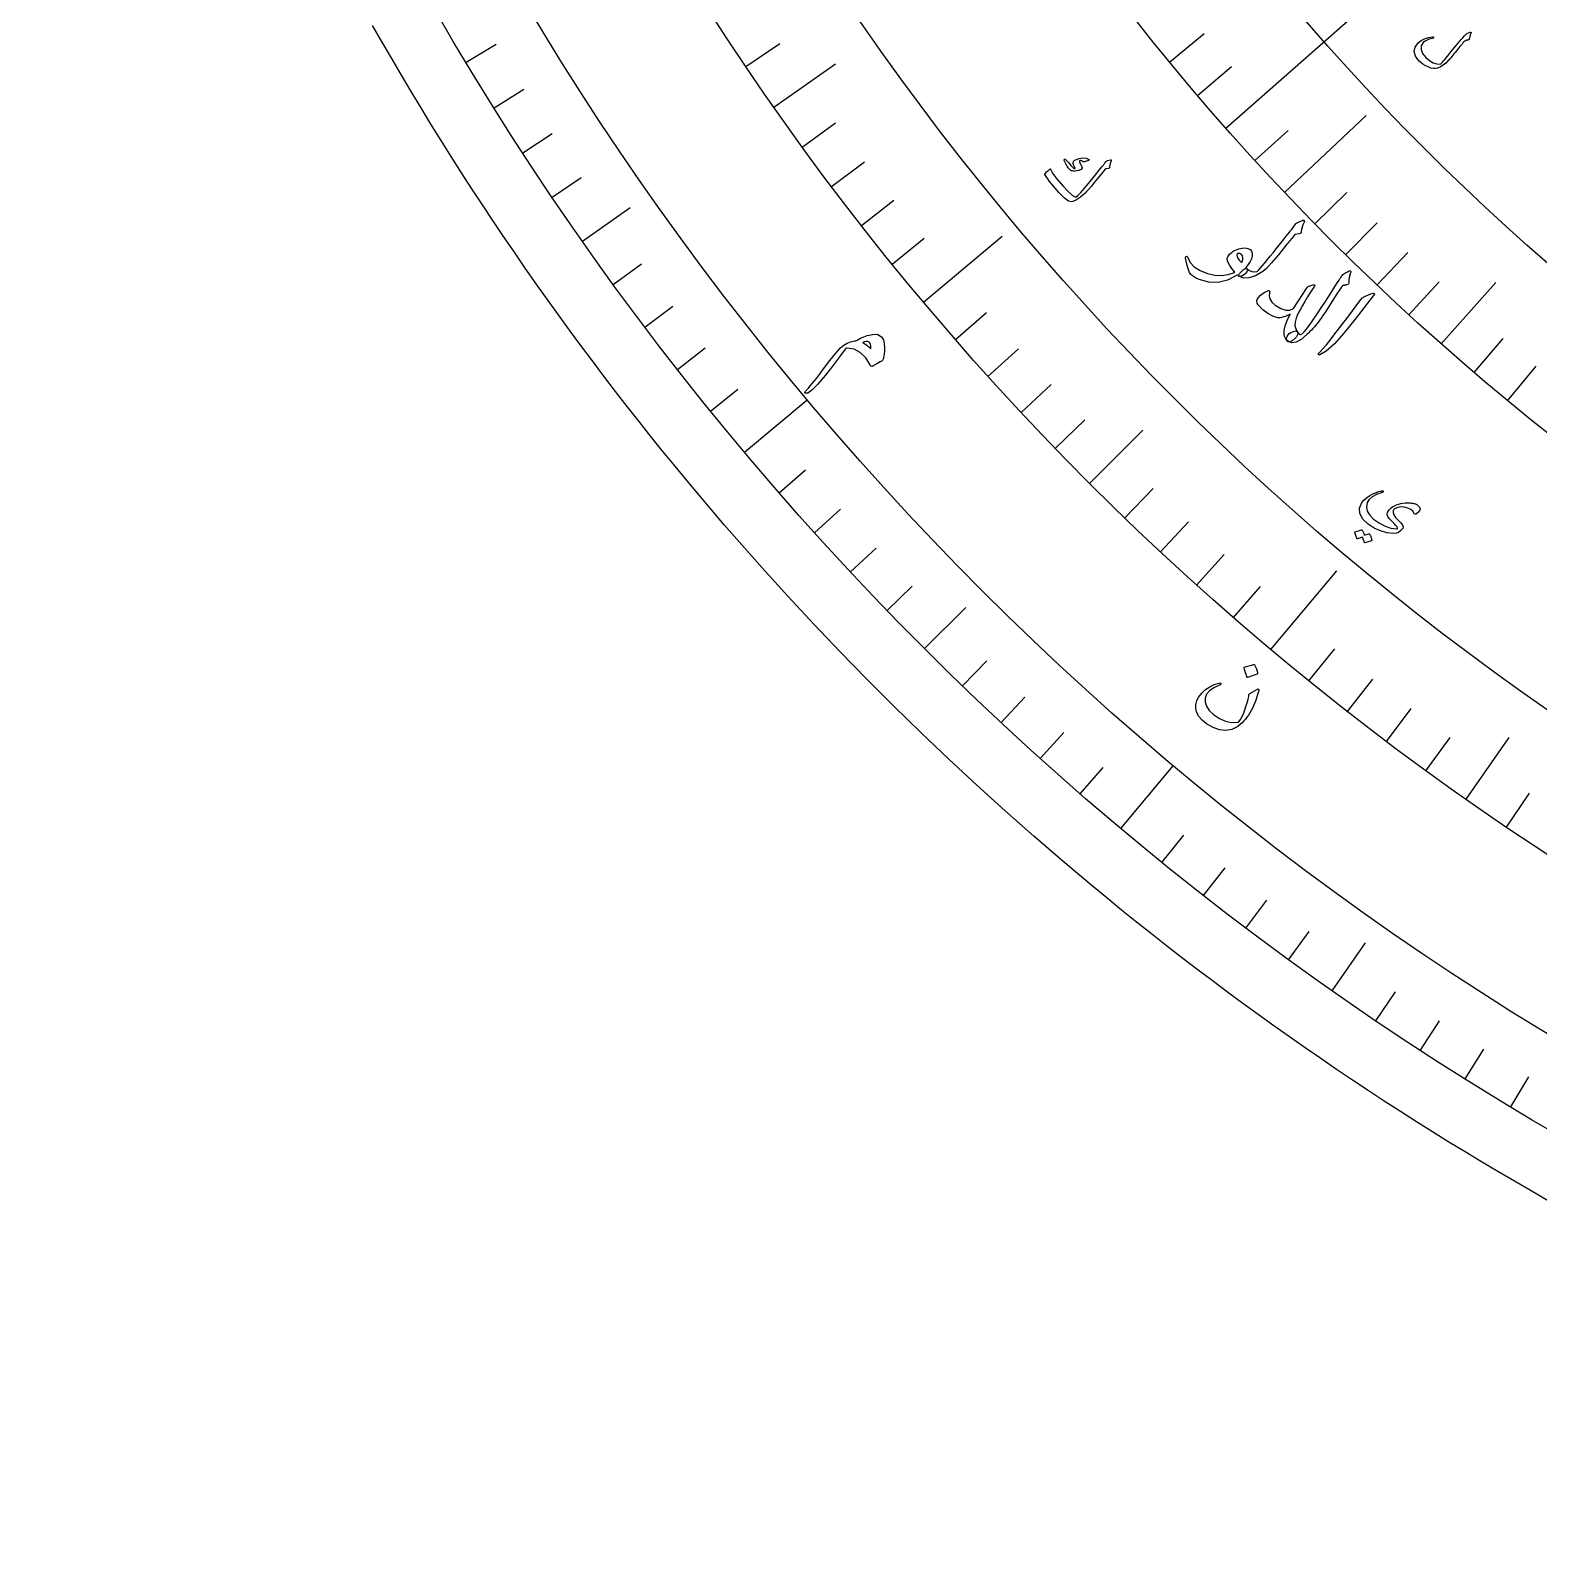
# Model space of a CAD drawing. Header units: millimetres. Extents: x -68 to 68, y -68 to 87.
# Drawn here: x -66.15 to -33.46, y -66.15 to -33.38 of the extents above; entities that cross this region are included whole.
import ezdxf

# ---------------------------------------------------------------- set-up
doc = ezdxf.new("R2010")
doc.units = ezdxf.units.MM
for name, color, linetype in [('CUT_OUTER', 1, 'Continuous'), ('ENGRAVE', 7, 'Continuous'), ('ENGRAVE_FINE', 8, 'Continuous'), ('TEXT', 5, 'Continuous')]:
    doc.layers.add(name, color=color, linetype=linetype)

msp = doc.modelspace()

# ---------------------------------------------------------------- linework, layer by layer
at = {"layer": 'CUT_OUTER'}
msp.add_lwpolyline([(-33.2706, -58.7309), (-33.6304, -58.5256), (-33.9888, -58.3182), (-34.346, -58.1085), (-34.7019, -57.8967), (-35.0565, -57.6827), (-35.4098, -57.4665), (-35.7617, -57.2481), (-36.1123, -57.0276), (-36.4616, -56.805), (-36.8094, -56.5802), (-37.1559, -56.3532), (-37.501, -56.1242), (-37.8447, -55.893), (-38.1869, -55.6598), (-38.5277, -55.4244), (-38.8671, -55.187), (-39.2049, -54.9475), (-39.5414, -54.7059), (-39.8763, -54.4622), (-40.2097, -54.2165), (-40.5416, -53.9688), (-40.872, -53.719), (-41.2008, -53.4672), (-41.5281, -53.2134), (-41.8539, -52.9576), (-42.178, -52.6998), (-42.5006, -52.44), (-42.8215, -52.1782), (-43.1409, -51.9145), (-43.4586, -51.6488), (-43.7747, -51.3812), (-44.0892, -51.1116), (-44.402, -50.8401), (-44.7131, -50.5667), (-45.0225, -50.2914), (-45.3302, -50.0142), (-45.6363, -49.7351), (-45.9406, -49.4542), (-46.2431, -49.1713), (-46.544, -48.8867), (-46.8431, -48.6002), (-47.1404, -48.3118), (-47.4359, -48.0217), (-47.7297, -47.7297), (-48.0217, -47.4359), (-48.3118, -47.1404), (-48.6002, -46.8431), (-48.8867, -46.544), (-49.1713, -46.2431), (-49.4542, -45.9406), (-49.7351, -45.6363), (-50.0142, -45.3302), (-50.2914, -45.0225), (-50.5667, -44.7131), (-50.8401, -44.402), (-51.1116, -44.0892), (-51.3812, -43.7747), (-51.6488, -43.4586), (-51.9145, -43.1409), (-52.1782, -42.8215), (-52.44, -42.5006), (-52.6998, -42.178), (-52.9576, -41.8539), (-53.2134, -41.5281), (-53.4672, -41.2008), (-53.719, -40.872), (-53.9688, -40.5416), (-54.2165, -40.2097), (-54.4622, -39.8763), (-54.7059, -39.5414), (-54.9475, -39.2049), (-55.187, -38.8671), (-55.4244, -38.5277), (-55.6598, -38.1869), (-55.893, -37.8447), (-56.1242, -37.501), (-56.3532, -37.1559), (-56.5802, -36.8094), (-56.805, -36.4616), (-57.0276, -36.1123), (-57.2481, -35.7617), (-57.4665, -35.4098), (-57.6827, -35.0565), (-57.8967, -34.7019), (-58.1085, -34.346), (-58.3182, -33.9888), (-58.5256, -33.6304), (-58.7309, -33.2706)], dxfattribs=at)
at = {"layer": 'ENGRAVE'}
for points in [[(-40.2424, -35.4995), (-34.1681, -30.1411)], [(-50.04, -35.0384), (-48.7019, -34.1014)], [(-38.9703, -36.8915), (-37.2056, -35.2209)], [(-54.1869, -37.9421), (-53.1502, -37.2161)], [(-46.7957, -39.2663), (-45.0894, -37.8345)], [(-35.5775, -40.1734), (-34.3961, -38.8394)], [(-50.6738, -42.5204), (-49.3165, -41.3815)], [(-43.1954, -43.1954), (-42.0403, -42.0403)], [(-39.2663, -46.7957), (-37.8345, -45.0894)], [(-46.7751, -46.7751), (-45.8802, -45.8802)], [(-35.0384, -50.04), (-34.1014, -48.7019)], [(-42.5204, -50.6738), (-41.3815, -49.3165)], [(-37.9421, -54.1869), (-37.2161, -53.1502)]]:
    msp.add_lwpolyline(points, dxfattribs=at)
for radius in [66.15, 66.15, 64.3781, 61.0875, 61.0875, 58.4888, 53.6625, 53.6625, 50.8275, 45.5625, 45.5625]:
    msp.add_circle((0, 0), radius, dxfattribs=at)
at = {"layer": 'ENGRAVE_FINE'}
for points in [[(-56.7016, -34.0698), (-56.0507, -33.6787)], [(-50.6438, -34.1597), (-49.9052, -33.6615)], [(-41.4638, -34.0649), (-40.7127, -33.4479)], [(-40.8595, -34.7874), (-40.1194, -34.1573)], [(-56.0984, -35.0542), (-55.4544, -34.6518)], [(-49.4208, -35.9063), (-48.7, -35.3826)], [(-55.4781, -36.0279), (-54.8412, -35.6143)], [(-39.6126, -36.2009), (-38.8951, -35.5452)], [(-48.7866, -36.7634), (-48.0751, -36.2272)], [(-54.8408, -36.9906), (-54.2113, -36.566)], [(-38.3156, -37.571), (-37.6216, -36.8904)], [(-48.1376, -37.6092), (-47.4355, -37.0607)], [(-37.6488, -38.2391), (-36.9669, -37.5465)], [(-47.4739, -38.4436), (-46.7815, -37.8829)], [(-36.9701, -38.8957), (-36.3004, -38.1912)], [(-53.5165, -38.882), (-52.9021, -38.4356)], [(-36.2796, -39.5406), (-35.6224, -38.8244)], [(-52.8297, -39.8101), (-52.2233, -39.3531)], [(-46.1033, -40.077), (-45.4309, -39.4925)], [(-52.1269, -40.726), (-51.5285, -40.2585)], [(-45.3969, -40.8755), (-44.7347, -40.2793)], [(-34.8642, -40.7941), (-34.2327, -40.0551)], [(-34.1397, -41.4023), (-33.5213, -40.6523)], [(-51.4082, -41.6295), (-50.8181, -41.1517)], [(-44.6766, -41.6616), (-44.0249, -41.0539)], [(-43.9427, -42.4349), (-43.3017, -41.816)], [(-49.924, -43.3983), (-49.3509, -42.9001)], [(-42.4349, -43.9427), (-41.816, -43.3017)], [(-49.159, -44.263), (-48.5947, -43.7549)], [(-41.6616, -44.6766), (-41.0539, -44.0249)], [(-48.379, -45.1142), (-47.8237, -44.5963)], [(-40.8755, -45.3969), (-40.2793, -44.7347)], [(-47.5843, -45.9517), (-47.0381, -45.4241)], [(-40.077, -46.1033), (-39.4925, -45.4309)], [(-38.4436, -47.4739), (-37.8829, -46.7815)], [(-45.9517, -47.5843), (-45.4241, -47.0381)], [(-37.6092, -48.1376), (-37.0607, -47.4355)], [(-45.1142, -48.379), (-44.5963, -47.8237)], [(-36.7634, -48.7866), (-36.2272, -48.0751)], [(-44.263, -49.159), (-43.7549, -48.5947)], [(-35.9063, -49.4208), (-35.3826, -48.7)], [(-43.3983, -49.924), (-42.9001, -49.3509)], [(-34.1597, -50.6438), (-33.6615, -49.9052)], [(-41.6295, -51.4082), (-41.1517, -50.8181)], [(-40.726, -52.1269), (-40.2585, -51.5285)], [(-39.8101, -52.8297), (-39.3531, -52.2233)], [(-38.882, -53.5165), (-38.4356, -52.9021)], [(-36.9906, -54.8408), (-36.566, -54.2113)], [(-36.0279, -55.4781), (-35.6143, -54.8412)], [(-35.0542, -56.0984), (-34.6518, -55.4544)], [(-34.0698, -56.7016), (-33.6787, -56.0507)]]:
    msp.add_lwpolyline(points, dxfattribs=at)
at = {"layer": 'TEXT'}
for points in [[(-34.9506, -33.4194), (-34.9454, -33.418), (-34.9407, -33.4182), (-34.9364, -33.4197), (-34.9326, -33.4228), (-34.9298, -33.4269), (-34.9288, -33.4317), (-34.9296, -33.4371), (-34.9321, -33.4431), (-34.9477, -33.4774), (-34.9592, -33.509), (-34.9666, -33.5381), (-34.9699, -33.5645), (-34.9718, -33.5732), (-34.977, -33.5802), (-34.9855, -33.5853), (-34.9973, -33.5887), (-35.0036, -33.5897), (-35.0097, -33.5907), (-35.0155, -33.5917), (-35.021, -33.5927), (-35.0262, -33.5936), (-35.0309, -33.5944), (-35.0353, -33.5951), (-35.0393, -33.5957), (-35.0463, -33.5969), (-35.0533, -33.5997), (-35.0604, -33.6042), (-35.0675, -33.6102), (-35.0853, -33.6297), (-35.1044, -33.6513), (-35.1248, -33.675), (-35.1466, -33.7006), (-35.1697, -33.7283), (-35.1943, -33.7579), (-35.2204, -33.7895), (-35.2479, -33.8229), (-35.2749, -33.8568), (-35.3005, -33.8884), (-35.3247, -33.9177), (-35.3475, -33.9448), (-35.3689, -33.9697), (-35.3889, -33.9927), (-35.4075, -34.0137), (-35.4247, -34.0327), (-35.478, -34.0866), (-35.534, -34.1318), (-35.5928, -34.1683), (-35.6545, -34.1961), (-35.6968, -34.2061), (-35.7454, -34.2053), (-35.8003, -34.1938), (-35.8615, -34.1715), (-35.9225, -34.1421), (-35.9757, -34.1105), (-36.0211, -34.0769), (-36.0587, -34.0411), (-36.1347, -33.9345), (-36.1628, -33.8335), (-36.1429, -33.7384), (-36.0753, -33.6491), (-36.0107, -33.5979), (-35.9371, -33.5587), (-35.8548, -33.5315), (-35.7636, -33.5161), (-35.7577, -33.5159), (-35.7529, -33.517), (-35.7492, -33.5194), (-35.7466, -33.5231), (-35.7447, -33.5278), (-35.744, -33.5321), (-35.7444, -33.5359), (-35.7461, -33.5393), (-35.7492, -33.5435), (-35.7531, -33.5469), (-35.7575, -33.5492), (-35.7626, -33.5506), (-35.8361, -33.5718), (-35.8949, -33.5938), (-35.939, -33.6169), (-35.9682, -33.641), (-36.0103, -33.7153), (-36.0141, -33.7944), (-35.9795, -33.8783), (-35.9065, -33.9669), (-35.8274, -34.0341), (-35.7482, -34.0799), (-35.6691, -34.1041), (-35.5901, -34.1069), (-35.5717, -34.0876), (-35.5507, -34.0646), (-35.527, -34.0379), (-35.5007, -34.0075), (-35.4717, -33.9732), (-35.4401, -33.9349), (-35.4058, -33.8927), (-35.3688, -33.8465), (-35.3302, -33.7994), (-35.2921, -33.7531), (-35.2543, -33.7079), (-35.2169, -33.6635), (-35.1799, -33.6202), (-35.1432, -33.578), (-35.1068, -33.5368), (-35.0707, -33.4967), (-35.0373, -33.4566), (-35.0329, -33.4527), (-35.0283, -33.4495), (-35.0236, -33.447), (-35.0188, -33.4451)], [(-42.7283, -36.2049), (-42.736, -36.2236), (-42.7428, -36.242), (-42.7485, -36.2601), (-42.7532, -36.2779), (-42.7569, -36.2955), (-42.7595, -36.3129), (-42.7609, -36.3303), (-42.7612, -36.3475), (-42.7629, -36.3554), (-42.7675, -36.3614), (-42.775, -36.3657), (-42.7855, -36.3681), (-42.8431, -36.378), (-42.8491, -36.3793), (-42.854, -36.3807), (-42.8577, -36.3822), (-42.8602, -36.3838), (-42.9462, -36.4926), (-43.0244, -36.5902), (-43.0949, -36.6768), (-43.1576, -36.7522), (-43.2126, -36.8163), (-43.2599, -36.869), (-43.2995, -36.9102), (-43.3315, -36.9398), (-43.394, -36.9931), (-43.4148, -37.0089), (-43.4364, -37.0238), (-43.459, -37.0378), (-43.4824, -37.0509), (-43.5069, -37.063), (-43.5323, -37.0741), (-43.5589, -37.0841), (-43.5864, -37.093), (-43.6495, -37.0801), (-43.7424, -37.0122), (-43.8647, -36.8891), (-44.0161, -36.7105), (-44.061, -36.6527), (-44.101, -36.598), (-44.1361, -36.5464), (-44.1664, -36.498), (-44.168, -36.4926), (-44.1678, -36.4877), (-44.1659, -36.4832), (-44.1623, -36.4793), (-44.1435, -36.4617), (-44.1262, -36.4459), (-44.1105, -36.4318), (-44.0965, -36.4194), (-44.0838, -36.4086), (-44.0723, -36.3992), (-44.0622, -36.3913), (-44.0533, -36.3848), (-44.048, -36.3815), (-44.044, -36.381), (-44.041, -36.3833), (-44.0393, -36.3886), (-44.0234, -36.4264), (-43.9978, -36.4709), (-43.9625, -36.5222), (-43.9174, -36.5801), (-43.7768, -36.7481), (-43.6585, -36.8725), (-43.5629, -36.9535), (-43.4902, -36.9913), (-43.4514, -36.9582), (-43.3875, -36.8902), (-43.2984, -36.7874), (-43.184, -36.65), (-43.0703, -36.5114), (-42.9846, -36.4063), (-42.9268, -36.3345), (-42.8972, -36.296), (-42.8894, -36.2852), (-42.882, -36.275), (-42.8752, -36.2656), (-42.8688, -36.2569), (-42.8631, -36.2489), (-42.858, -36.2418), (-42.8536, -36.2355), (-42.8498, -36.23), (-42.8411, -36.2188), (-42.8312, -36.2099), (-42.8202, -36.2033), (-42.808, -36.1989), (-42.7392, -36.1817), (-42.7342, -36.1809), (-42.7303, -36.1812), (-42.7273, -36.1826), (-42.7253, -36.1851), (-42.7245, -36.1895), (-42.7247, -36.1943), (-42.726, -36.1994), (-42.7283, -36.2049)], [(-43.209, -36.1755), (-43.2073, -36.1782), (-43.2066, -36.181), (-43.2067, -36.1841), (-43.2078, -36.1874), (-43.2094, -36.1896), (-43.2114, -36.1916), (-43.2139, -36.1934), (-43.2168, -36.195), (-43.3073, -36.2253), (-43.3169, -36.2278), (-43.3251, -36.2288), (-43.3318, -36.2283), (-43.337, -36.2263), (-43.355, -36.2142), (-43.3724, -36.2056), (-43.3892, -36.2006), (-43.4056, -36.1992), (-43.4117, -36.2013), (-43.4147, -36.2078), (-43.4145, -36.2188), (-43.4112, -36.2342), (-43.4078, -36.2434), (-43.4039, -36.2528), (-43.3997, -36.2622), (-43.3952, -36.2717), (-43.3902, -36.2815), (-43.3847, -36.2914), (-43.3787, -36.3017), (-43.3723, -36.3122), (-43.3587, -36.3559), (-43.3779, -36.3897), (-43.4298, -36.4134), (-43.5145, -36.427), (-43.543, -36.4271), (-43.5675, -36.4244), (-43.588, -36.419), (-43.6045, -36.4108), (-43.6194, -36.399), (-43.6371, -36.3803), (-43.6575, -36.3546), (-43.6807, -36.322), (-43.6922, -36.3051), (-43.7025, -36.2885), (-43.7117, -36.2724), (-43.7197, -36.2567), (-43.7268, -36.2415), (-43.7332, -36.2272), (-43.739, -36.2137), (-43.7441, -36.201), (-43.7457, -36.1919), (-43.7454, -36.1842), (-43.7432, -36.1779), (-43.739, -36.1729), (-43.7333, -36.1695), (-43.7276, -36.1689), (-43.7221, -36.1711), (-43.7167, -36.1762), (-43.7007, -36.1931), (-43.6828, -36.2125), (-43.6631, -36.2345), (-43.6415, -36.259), (-43.6012, -36.3047), (-43.5679, -36.3389), (-43.5417, -36.3616), (-43.5226, -36.3728), (-43.5194, -36.3736), (-43.5164, -36.3731), (-43.5138, -36.3712), (-43.5115, -36.3679), (-43.5106, -36.3652), (-43.5106, -36.3617), (-43.5117, -36.3574), (-43.5136, -36.3523), (-43.5356, -36.3076), (-43.544, -36.2883), (-43.5493, -36.2702), (-43.5514, -36.2533), (-43.5504, -36.2375), (-43.5467, -36.2219), (-43.5403, -36.209), (-43.5309, -36.1989), (-43.5187, -36.1916), (-43.4265, -36.1544), (-43.3441, -36.1393), (-43.2717, -36.1463), (-43.209, -36.1755)], [(-38.6992, -37.5455), (-38.6569, -37.5284), (-38.6236, -37.5145), (-38.5992, -37.5041), (-38.5838, -37.497), (-38.5734, -37.493), (-38.5642, -37.492), (-38.5562, -37.494), (-38.5494, -37.4989), (-38.5441, -37.5067), (-38.5422, -37.5156), (-38.5437, -37.5257), (-38.5486, -37.5368), (-38.5737, -37.5907), (-38.592, -37.6436), (-38.6034, -37.6957), (-38.6079, -37.7469), (-38.6103, -37.7623), (-38.6185, -37.7741), (-38.6325, -37.7822), (-38.6523, -37.7867), (-38.7489, -37.8029), (-38.7719, -37.8307), (-38.7945, -37.8581), (-38.8167, -37.885), (-38.8383, -37.9115), (-38.8595, -37.9376), (-38.8803, -37.9631), (-38.9005, -37.9883), (-38.9203, -38.013), (-39.1036, -38.2416), (-39.2509, -38.4161), (-39.3625, -38.5364), (-39.4384, -38.6024), (-39.603, -38.6947), (-39.7441, -38.7428), (-39.8617, -38.7467), (-39.9557, -38.7063), (-39.9575, -38.7045), (-39.9593, -38.7026), (-39.9611, -38.7007), (-39.9629, -38.6988), (-39.9633, -38.6775), (-39.9462, -38.6472), (-39.9118, -38.6078), (-39.86, -38.5593), (-39.8395, -38.5428), (-39.8206, -38.5347), (-39.8035, -38.5352), (-39.7882, -38.5441), (-39.7328, -38.5823), (-39.6774, -38.6052), (-39.6221, -38.6125), (-39.5668, -38.6045), (-39.5295, -38.565), (-39.4881, -38.5191), (-39.4426, -38.4667), (-39.393, -38.4078), (-39.3395, -38.3429), (-39.282, -38.2721), (-39.2206, -38.1956), (-39.1554, -38.1134), (-39.0906, -38.0331), (-39.0326, -37.9609), (-38.9814, -37.8965), (-38.9368, -37.8401), (-38.8988, -37.7918), (-38.8671, -37.7519), (-38.8417, -37.7204), (-38.8227, -37.6973), (-38.7344, -37.5762), (-38.7245, -37.5655), (-38.7153, -37.5568), (-38.7069, -37.5501), (-38.6992, -37.5455)], [(-40.0125, -38.6886), (-40.2086, -38.7926), (-40.409, -38.842), (-40.6136, -38.8366), (-40.8223, -38.7761), (-40.8484, -38.7647), (-40.8735, -38.7527), (-40.8976, -38.7401), (-40.9206, -38.727), (-40.9423, -38.7134), (-40.9625, -38.6992), (-40.9811, -38.6845), (-40.9983, -38.6693), (-41.0315, -38.6224), (-41.0621, -38.5476), (-41.0898, -38.4449), (-41.1145, -38.3143), (-41.1152, -38.2985), (-41.1128, -38.2866), (-41.1073, -38.2785), (-41.0986, -38.2743), (-41.0891, -38.274), (-41.0811, -38.2778), (-41.0746, -38.2858), (-41.0696, -38.2978), (-41.0171, -38.4083), (-40.9274, -38.5036), (-40.8007, -38.5834), (-40.6371, -38.6474), (-40.4849, -38.6815), (-40.3373, -38.6885), (-40.1942, -38.6684), (-40.0558, -38.6213), (-40.0528, -38.6177), (-40.0511, -38.6141), (-40.0508, -38.6104), (-40.0519, -38.6067), (-40.1106, -38.5383), (-40.1562, -38.4758), (-40.1886, -38.4194), (-40.208, -38.3691), (-40.2114, -38.3191), (-40.1959, -38.271), (-40.1616, -38.2249), (-40.1085, -38.1806), (-40.1008, -38.1753), (-40.0929, -38.1702), (-40.0846, -38.1652), (-40.0759, -38.1603), (-40.0668, -38.1555), (-40.0571, -38.1505), (-40.0468, -38.1454), (-40.036, -38.1403), (-39.9614, -38.1113), (-39.8914, -38.0956), (-39.8262, -38.0933), (-39.7657, -38.1043), (-39.7162, -38.1274), (-39.684, -38.1613), (-39.6692, -38.2061), (-39.6718, -38.2618), (-39.689, -38.3251), (-39.7184, -38.3889), (-39.7599, -38.4531), (-39.8135, -38.5179), (-39.8099, -38.5215), (-39.8063, -38.5249), (-39.8026, -38.5281), (-39.799, -38.531), (-39.7954, -38.534), (-39.7918, -38.5371), (-39.7881, -38.5405), (-39.7845, -38.5441), (-39.775, -38.5593), (-39.7735, -38.5769), (-39.78, -38.5969), (-39.7947, -38.6193), (-39.8135, -38.641), (-39.8347, -38.6608), (-39.8581, -38.6788), (-39.8838, -38.6949), (-39.9083, -38.707), (-39.9281, -38.7133), (-39.9433, -38.7137), (-39.9539, -38.7082), (-39.9884, -38.6725), (-39.992, -38.6756), (-39.9972, -38.6792), (-40.0041, -38.6836), (-40.0125, -38.6886)], [(-39.8906, -38.397), (-39.8753, -38.3444), (-39.8719, -38.2996), (-39.8802, -38.2626), (-39.9004, -38.2334), (-39.9188, -38.2221), (-39.9381, -38.2147), (-39.9581, -38.2111), (-39.9788, -38.2114), (-39.9878, -38.2137), (-39.9946, -38.2193), (-39.9991, -38.2281), (-40.0014, -38.2402), (-39.9999, -38.2759), (-39.9846, -38.315), (-39.9555, -38.3577), (-39.9127, -38.4039), (-39.9073, -38.4076), (-39.9018, -38.4078), (-39.8962, -38.4042), (-39.8906, -38.397)], [(-37.582, -38.595), (-37.5701, -38.5893), (-37.5594, -38.5872), (-37.5501, -38.5888), (-37.5422, -38.594), (-37.5372, -38.6009), (-37.5349, -38.6092), (-37.5354, -38.619), (-37.5385, -38.6301), (-37.5591, -38.6835), (-37.5721, -38.7356), (-37.5776, -38.7864), (-37.5756, -38.8359), (-37.5777, -38.8549), (-37.5859, -38.8702), (-37.6002, -38.8818), (-37.6206, -38.8897), (-37.6325, -38.8927), (-37.6444, -38.8956), (-37.6565, -38.8983), (-37.6687, -38.901), (-37.6808, -38.9036), (-37.6929, -38.9063), (-37.7049, -38.9092), (-37.7167, -38.9121), (-37.7331, -38.9312), (-37.7734, -38.9898), (-37.8373, -39.0882), (-37.9249, -39.2264), (-37.9728, -39.3025), (-38.0181, -39.3736), (-38.0608, -39.4399), (-38.1009, -39.5012), (-38.1385, -39.5573), (-38.1735, -39.6081), (-38.2059, -39.6534), (-38.2358, -39.6933), (-38.2648, -39.7301), (-38.2945, -39.7663), (-38.3248, -39.8018), (-38.3559, -39.8366), (-38.3878, -39.8709), (-38.4206, -39.9048), (-38.4543, -39.9381), (-38.489, -39.9711), (-38.6131, -40.0739), (-38.7209, -40.1335), (-38.8122, -40.15), (-38.887, -40.1233), (-38.9134, -40.0991), (-38.9269, -40.072), (-38.9275, -40.0421), (-38.9152, -40.0093), (-38.8941, -39.9772), (-38.868, -39.9495), (-38.837, -39.9261), (-38.8012, -39.907), (-38.7643, -39.8929), (-38.7339, -39.8884), (-38.71, -39.8933), (-38.6926, -39.9077), (-38.6809, -39.9206), (-38.6705, -39.9322), (-38.6612, -39.9425), (-38.6531, -39.9514), (-38.6458, -39.9587), (-38.639, -39.9645), (-38.6327, -39.9687), (-38.6269, -39.9713), (-38.5916, -39.9517), (-38.5481, -39.9122), (-38.4962, -39.8529), (-38.436, -39.7737), (-38.4016, -39.7253), (-38.3629, -39.6692), (-38.3198, -39.6053), (-38.2724, -39.5337), (-38.2203, -39.4544), (-38.1633, -39.3674), (-38.1015, -39.2727), (-38.0348, -39.1703), (-37.9697, -39.0701), (-37.9125, -38.982), (-37.8635, -38.906), (-37.8225, -38.8419), (-37.7894, -38.79), (-37.7643, -38.7503), (-37.747, -38.7228), (-37.7376, -38.7075), (-37.7241, -38.6888), (-37.7069, -38.6714), (-37.6861, -38.6553), (-37.6617, -38.6404), (-37.6485, -38.6339), (-37.6363, -38.6276), (-37.625, -38.6216), (-37.6146, -38.6157), (-37.6051, -38.6102), (-37.5965, -38.6049), (-37.5888, -38.5998), (-37.582, -38.595)], [(-38.8907, -40.1234), (-38.9266, -40.0843), (-38.9532, -40.0455), (-38.9706, -40.0071), (-38.9787, -39.9692), (-38.9761, -39.8809), (-38.9543, -39.7784), (-38.9132, -39.6615), (-38.8528, -39.5304), (-38.9377, -39.5687), (-39.0097, -39.5941), (-39.0687, -39.6068), (-39.1149, -39.6068), (-39.2253, -39.5734), (-39.3335, -39.515), (-39.4392, -39.4318), (-39.5422, -39.3236), (-39.5649, -39.2866), (-39.5719, -39.2478), (-39.5631, -39.2074), (-39.5388, -39.1653), (-39.5019, -39.124), (-39.4559, -39.086), (-39.4007, -39.0512), (-39.3364, -39.0198), (-39.3266, -39.0165), (-39.3176, -39.0157), (-39.3092, -39.0175), (-39.3015, -39.0218), (-39.2942, -39.0297), (-39.2905, -39.0384), (-39.2905, -39.048), (-39.2942, -39.0586), (-39.3073, -39.1279), (-39.2913, -39.1964), (-39.2464, -39.2641), (-39.1723, -39.3309), (-39.052, -39.4059), (-38.9459, -39.4432), (-38.8542, -39.4429), (-38.7769, -39.4051), (-38.4959, -38.969), (-38.482, -38.95), (-38.4676, -38.935), (-38.4528, -38.9241), (-38.4376, -38.9173), (-38.3519, -38.8927), (-38.3403, -38.8898), (-38.3309, -38.8888), (-38.3239, -38.8896), (-38.3191, -38.8923), (-38.3167, -38.9001), (-38.3186, -38.911), (-38.3248, -38.9248), (-38.3353, -38.9417), (-38.408, -39.0521), (-38.4735, -39.1552), (-38.5319, -39.2509), (-38.5832, -39.3393), (-38.6277, -39.4201), (-38.6655, -39.4932), (-38.6967, -39.5584), (-38.7213, -39.6157), (-38.744, -39.6984), (-38.7464, -39.7749), (-38.7287, -39.8453), (-38.6907, -39.9095), (-38.6809, -39.9285), (-38.6797, -39.9508), (-38.6873, -39.9764), (-38.7035, -40.0053), (-38.7136, -40.0191), (-38.7243, -40.0325), (-38.7356, -40.0456), (-38.7474, -40.0583), (-38.7601, -40.0705), (-38.7739, -40.0819), (-38.7887, -40.0925), (-38.8045, -40.1022), (-38.8352, -40.1183), (-38.8597, -40.1272), (-38.8783, -40.1289), (-38.8907, -40.1234)], [(-37.1018, -39.0891), (-37.0512, -39.0709), (-37.0255, -39.0721), (-37.0247, -39.0926), (-37.0486, -39.1323), (-37.4422, -39.6338), (-37.6841, -39.9413), (-37.892, -40.1732), (-38.0661, -40.329), (-38.2067, -40.4088), (-38.2217, -40.412), (-38.2319, -40.4116), (-38.2374, -40.4078), (-38.2383, -40.4003), (-38.2363, -40.3916), (-38.2319, -40.3822), (-38.225, -40.372), (-38.2156, -40.3611), (-38.1384, -40.2796), (-38.0603, -40.1896), (-37.9813, -40.0911), (-37.9014, -39.9841), (-37.88, -39.9567), (-37.823, -39.8817), (-37.7303, -39.7594), (-37.6018, -39.5898), (-37.3194, -39.2112), (-37.3031, -39.1922), (-37.2863, -39.1764), (-37.269, -39.1638), (-37.2513, -39.1543)], [(-48.2624, -40.1077), (-48.2282, -40.0879), (-48.1935, -40.069), (-48.1581, -40.0511), (-48.1223, -40.034), (-48.0859, -40.0183), (-48.049, -40.0043), (-48.0116, -39.9921), (-47.9738, -39.9817), (-47.9011, -39.9678), (-47.8386, -39.9639), (-47.7864, -39.97), (-47.7444, -39.9863), (-47.6977, -40.0255), (-47.6647, -40.0841), (-47.6451, -40.162), (-47.639, -40.2593), (-47.6393, -40.2878), (-47.6404, -40.3162), (-47.6423, -40.3445), (-47.6452, -40.3728), (-47.6487, -40.4011), (-47.6529, -40.4296), (-47.6578, -40.4583), (-47.6633, -40.4871), (-47.6673, -40.5029), (-47.673, -40.5162), (-47.6805, -40.5269), (-47.6897, -40.5352), (-47.7329, -40.5611), (-47.7717, -40.5841), (-47.8061, -40.604), (-47.836, -40.621), (-47.8609, -40.6348), (-47.8806, -40.6452), (-47.8948, -40.6523), (-47.9037, -40.6561), (-47.917, -40.6579), (-47.9284, -40.6553), (-47.9379, -40.6483), (-47.9455, -40.637), (-48.0476, -40.4751), (-48.1655, -40.3589), (-48.2995, -40.2884), (-48.45, -40.2635), (-48.4645, -40.2651), (-48.477, -40.2692), (-48.4872, -40.2759), (-48.4953, -40.2853), (-48.594, -40.4236), (-48.6988, -40.565), (-48.8098, -40.7094), (-48.927, -40.8569), (-49.0896, -41.0492), (-49.2153, -41.1774), (-49.304, -41.2414), (-49.3559, -41.2411), (-49.3623, -41.2287), (-49.3603, -41.213), (-49.35, -41.194), (-49.3313, -41.1717), (-49.2893, -41.1287), (-49.2469, -41.0825), (-49.2039, -41.0331), (-49.1605, -40.9804), (-49.1165, -40.9249), (-49.0718, -40.8669), (-49.0265, -40.8063), (-48.9805, -40.7431), (-48.8257, -40.5318), (-48.6976, -40.3708), (-48.5965, -40.26), (-48.5223, -40.1992), (-48.4836, -40.1762), (-48.4464, -40.1566), (-48.4109, -40.1406), (-48.377, -40.1281), (-48.345, -40.1188), (-48.3153, -40.1122), (-48.2877, -40.1086), (-48.2624, -40.1077)], [(-48.1118, -40.1475), (-48.0901, -40.1589), (-48.0683, -40.1716), (-48.0462, -40.1858), (-48.0239, -40.2013), (-48.0016, -40.2182), (-47.9792, -40.2362), (-47.9568, -40.2554), (-47.9344, -40.2758), (-47.9369, -40.2228), (-47.9443, -40.1815), (-47.9566, -40.1519), (-47.9738, -40.1339), (-48.0039, -40.1206), (-48.0369, -40.1184), (-48.0728, -40.1274), (-48.1118, -40.1475)], [(-36.16, -43.8453), (-36.1902, -43.7969), (-36.2362, -43.7579), (-36.2982, -43.7282), (-36.376, -43.7077), (-36.4324, -43.703), (-36.4869, -43.7081), (-36.5395, -43.7229), (-36.5902, -43.7474), (-36.5985, -43.7538), (-36.6056, -43.7619), (-36.6112, -43.7716), (-36.6156, -43.783), (-36.6181, -43.8276), (-36.6011, -43.877), (-36.5645, -43.9312), (-36.5083, -43.9902), (-36.4522, -44.0477), (-36.4173, -44.0966), (-36.4036, -44.1368), (-36.4112, -44.1685), (-36.4489, -44.2167), (-36.4929, -44.251), (-36.5433, -44.2714), (-36.5999, -44.2779), (-36.7512, -44.2632), (-36.8946, -44.2255), (-37.0299, -44.165), (-37.157, -44.0815), (-37.2756, -43.9664), (-37.3378, -43.8492), (-37.3437, -43.7302), (-37.2933, -43.6095), (-37.2507, -43.5561), (-37.1949, -43.5061), (-37.1261, -43.4596), (-37.0443, -43.4165), (-37.0197, -43.406), (-36.9955, -43.3964), (-36.9715, -43.3876), (-36.9479, -43.3797), (-36.9244, -43.3725), (-36.901, -43.3662), (-36.8775, -43.3607), (-36.8541, -43.356), (-36.843, -43.3552), (-36.8356, -43.3575), (-36.8317, -43.3626), (-36.8315, -43.3708), (-36.8341, -43.3785), (-36.8384, -43.3847), (-36.8445, -43.3895), (-36.8523, -43.3927), (-36.9768, -43.4327), (-37.0729, -43.4824), (-37.1406, -43.542), (-37.1798, -43.6116), (-37.1956, -43.7066), (-37.1778, -43.7982), (-37.1265, -43.8862), (-37.0414, -43.9706), (-36.9165, -44.0598), (-36.7909, -44.1243), (-36.6646, -44.164), (-36.5379, -44.179), (-36.5292, -44.1786), (-36.5236, -44.1756), (-36.5211, -44.1701), (-36.5217, -44.162), (-36.5322, -44.1392), (-36.5565, -44.107), (-36.5948, -44.0655), (-36.6468, -44.0146), (-36.6977, -43.9605), (-36.73, -43.9113), (-36.7438, -43.8673), (-36.739, -43.8283), (-36.7217, -43.7924), (-36.6978, -43.7595), (-36.6671, -43.7299), (-36.6298, -43.7033), (-36.5452, -43.6606), (-36.4541, -43.6323), (-36.3564, -43.6184), (-36.2521, -43.6189), (-36.2257, -43.6204), (-36.201, -43.6232), (-36.1782, -43.6272), (-36.1572, -43.6323), (-36.138, -43.6386), (-36.1206, -43.6457), (-36.1051, -43.6538), (-36.0915, -43.6628), (-36.0463, -43.7078), (-36.034, -43.7542), (-36.0547, -43.8019), (-36.1083, -43.851), (-36.1266, -43.861), (-36.1413, -43.8634), (-36.1525, -43.8582), (-36.16, -43.8453)], [(-37.1415, -44.2873), (-37.1385, -44.2871), (-37.1354, -44.288), (-37.1322, -44.2902), (-37.1289, -44.2935), (-37.1201, -44.309), (-37.112, -44.3246), (-37.1048, -44.3404), (-37.0983, -44.3563), (-37.0927, -44.3725), (-37.0878, -44.3891), (-37.0837, -44.4062), (-37.0804, -44.4237), (-37.0806, -44.428), (-37.082, -44.4316), (-37.0847, -44.4344), (-37.0888, -44.4364), (-37.2332, -44.4817), (-37.236, -44.4815), (-37.2386, -44.4794), (-37.2408, -44.4753), (-37.2429, -44.4692), (-37.2437, -44.4645), (-37.2457, -44.4573), (-37.2487, -44.4478), (-37.2527, -44.4358), (-37.2578, -44.4214), (-37.264, -44.4042), (-37.2713, -44.3844), (-37.2796, -44.3618), (-37.3929, -44.3958), (-37.3971, -44.3962), (-37.4005, -44.3943), (-37.4031, -44.39), (-37.4049, -44.3835), (-37.4064, -44.3778), (-37.4089, -44.3691), (-37.4125, -44.3573), (-37.4171, -44.3424), (-37.423, -44.3244), (-37.4301, -44.303), (-37.4386, -44.2782), (-37.4485, -44.2501), (-37.4489, -44.2464), (-37.4482, -44.2438), (-37.4463, -44.2421), (-37.4433, -44.2413), (-37.3006, -44.2017), (-37.2976, -44.2015), (-37.2945, -44.2024), (-37.2913, -44.2046), (-37.288, -44.2079), (-37.2801, -44.2206), (-37.2729, -44.2335), (-37.2665, -44.2468), (-37.261, -44.2603), (-37.2561, -44.274), (-37.2519, -44.2879), (-37.2484, -44.3019), (-37.2455, -44.316)], [(-39.6385, -47.1162), (-39.6342, -47.1158), (-39.6298, -47.1171), (-39.6253, -47.1201), (-39.6206, -47.1248), (-39.5973, -47.1695), (-39.5787, -47.2157), (-39.5649, -47.2634), (-39.5559, -47.3128), (-39.5561, -47.3189), (-39.558, -47.3237), (-39.5614, -47.3272), (-39.5665, -47.3293), (-39.7723, -47.3987), (-39.7783, -47.3994), (-39.7832, -47.3967), (-39.7868, -47.3907), (-39.7891, -47.3814), (-39.7912, -47.3733), (-39.7947, -47.3608), (-39.7996, -47.3439), (-39.8059, -47.3227), (-39.8139, -47.2968), (-39.8237, -47.2662), (-39.8354, -47.2309), (-39.849, -47.1907), (-39.8503, -47.1848), (-39.8498, -47.1805), (-39.8474, -47.1777), (-39.8432, -47.1764)], [(-39.5314, -47.6822), (-39.5421, -47.7268), (-39.5544, -47.7724), (-39.5683, -47.819), (-39.5838, -47.8667), (-39.6014, -47.9155), (-39.6214, -47.9654), (-39.6439, -48.0164), (-39.6688, -48.0686), (-39.6951, -48.1193), (-39.7232, -48.1679), (-39.7531, -48.2145), (-39.7849, -48.2589), (-39.8185, -48.3014), (-39.8542, -48.3421), (-39.8919, -48.3808), (-39.9316, -48.4177), (-39.9767, -48.4536), (-40.0223, -48.4835), (-40.0686, -48.5073), (-40.1155, -48.5251), (-40.2439, -48.5477), (-40.378, -48.5348), (-40.5177, -48.4864), (-40.6627, -48.4025), (-40.7559, -48.3278), (-40.8258, -48.2482), (-40.8721, -48.164), (-40.895, -48.0751), (-40.8939, -47.9868), (-40.8718, -47.9011), (-40.8288, -47.818), (-40.765, -47.7373), (-40.6838, -47.6636), (-40.5935, -47.6031), (-40.4943, -47.5559), (-40.3862, -47.5219), (-40.3718, -47.5197), (-40.3608, -47.5211), (-40.3531, -47.5259), (-40.3489, -47.5343), (-40.3477, -47.5453), (-40.3529, -47.5549), (-40.3644, -47.5631), (-40.3823, -47.5699), (-40.5065, -47.623), (-40.5999, -47.6867), (-40.6623, -47.761), (-40.6938, -47.8461), (-40.6945, -47.9351), (-40.6645, -48.0245), (-40.6037, -48.1142), (-40.5121, -48.2041), (-40.3839, -48.2919), (-40.2522, -48.3491), (-40.1174, -48.3758), (-39.9794, -48.3719), (-39.9757, -48.3708), (-39.9715, -48.3681), (-39.9668, -48.3639), (-39.9616, -48.3581), (-39.9254, -48.3088), (-39.89, -48.2456), (-39.8555, -48.1688), (-39.8218, -48.0782), (-39.8063, -48.0313), (-39.7923, -47.9874), (-39.7799, -47.9463), (-39.769, -47.908), (-39.76, -47.8727), (-39.7529, -47.8402), (-39.7478, -47.8107), (-39.7447, -47.784), (-39.7426, -47.7705), (-39.7387, -47.7597), (-39.733, -47.7515), (-39.7256, -47.7459), (-39.5546, -47.6535), (-39.5426, -47.6497), (-39.5348, -47.6532), (-39.531, -47.6641), (-39.5314, -47.6822)]]:
    msp.add_lwpolyline(points, close=True, dxfattribs=at)

doc.saveas('drawing.dxf')
